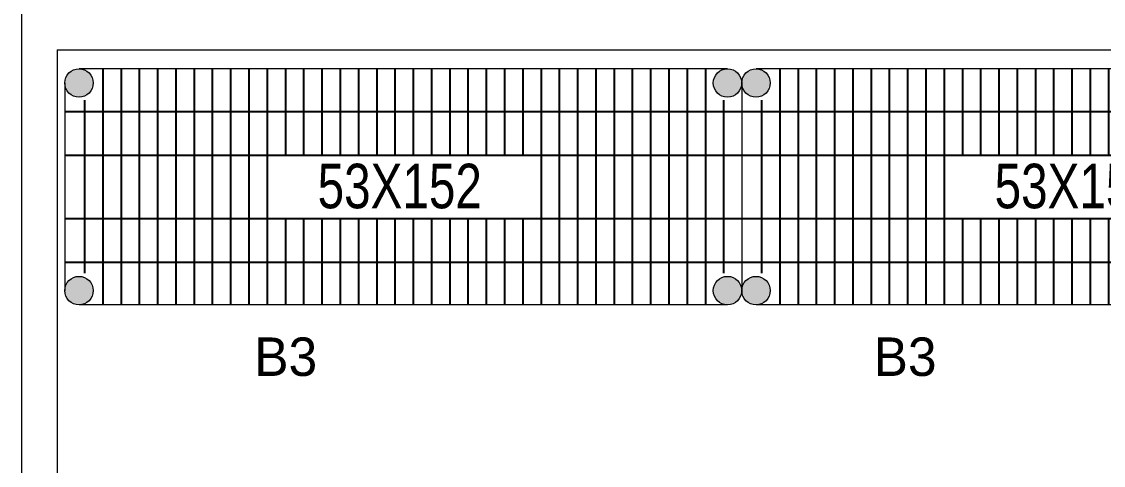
# Model space of a CAD drawing. Header units: centimetres. Extents: x 54005 to 61405, y 90310 to 94744.
# Drawn here: x 57192.4 to 57435.3, y 91561.4 to 91661 of the extents above; entities that cross this region are included whole.
import ezdxf
from ezdxf.enums import TextEntityAlignment as Align

# ---------------------------------------------------------------- set-up
doc = ezdxf.new("R2010")
doc.units = ezdxf.units.CM
doc.header["$LTSCALE"] = 25
doc.layers.get('0').update_dxf_attribs({"lineweight": 0})
doc.layers.add('continious2', color=253, linetype='Continuous', lineweight=25)
doc.layers.add('ÖLCULENDIRME', color=115, linetype='Continuous', lineweight=5)
doc.styles.add('style1', font='turkce.shx', dxfattribs={"height": 100})
doc.styles.add('TAKSİM', font='GOTHIC.TTF', dxfattribs={"height": 20})

# ---------------------------------------------------------------- blocks, each defined once
blk = doc.blocks.new('53x152 tel')
at = {"lineweight": -2}
h = blk.add_hatch(color=256, dxfattribs=at)
h.paths.add_polyline_path([(3.2, 46.6, 1), (-3.2, 46.6, 1)])
h.paths.add_polyline_path([(-3.2, 0, 1), (3.2, 0, 1)])
h = blk.add_hatch(color=256, dxfattribs=at)
h.paths.add_polyline_path([(142.4, 46.6, 1), (148.8, 46.6, 1)])
h.paths.add_polyline_path([(142.4, 0, 1), (148.8, 0, 1)])
for p, q in [((145.6, 49.8), (0, 49.8)), ((-3.2, 46.59), (-3.2, 0)), ((148.8, 46.59), (148.8, 0)), ((145.6, -3.2), (0, -3.2))]:
    blk.add_line(p, q)
for centre in [(0, 46.6), (145.6, 46.6), (0, 0), (145.6, 0)]:
    blk.add_circle(centre, 3.2)
at = {"layer": 'continious2'}
for p, q in [((5.33, 49.8), (5.33, -3.2)), ((9.43, 49.8), (9.43, -3.2)), ((13.53, 49.8), (13.53, -3.2)), ((17.63, 49.8), (17.63, -3.2)), ((21.73, 49.8), (21.73, -3.2)), ((25.83, 49.8), (25.83, -3.2)), ((29.93, 49.8), (29.93, -3.2)), ((34.03, 49.8), (34.03, -3.2)), ((38.13, 49.8), (38.13, -3.2)), ((42.23, 49.8), (42.23, -3.2)), ((46.33, 49.8), (46.33, 30.38)), ((50.43, 49.8), (50.43, 30.38)), ((54.53, 49.8), (54.53, 30.38)), ((58.63, 49.8), (58.63, 30.38)), ((62.73, 49.8), (62.73, 30.38)), ((66.83, 49.8), (66.83, 30.38)), ((70.93, 49.8), (70.93, 30.38)), ((75.03, 49.8), (75.03, 30.38)), ((79.13, 49.8), (79.13, 30.38)), ((83.23, 49.8), (83.23, 30.38)), ((87.33, 49.8), (87.33, 30.38)), ((91.43, 49.8), (91.43, 30.38)), ((95.53, 49.8), (95.53, 30.38)), ((99.63, 49.8), (99.63, 30.38)), ((103.73, 49.8), (103.73, -3.2)), ((107.83, 49.8), (107.83, -3.2)), ((111.93, 49.8), (111.93, -3.2)), ((116.03, 49.8), (116.03, -3.2)), ((120.13, 49.8), (120.13, -3.2)), ((124.23, 49.8), (124.23, -3.2)), ((128.33, 49.8), (128.33, -3.2)), ((132.43, 49.8), (132.43, -3.2)), ((136.53, 49.8), (136.53, -3.2)), ((140.63, 49.8), (140.63, -3.2)), ((1.23, 42.71), (1.23, 3.89)), ((144.73, 42.71), (144.73, 3.89)), ((-3.2, 40.23), (148.8, 40.23)), ((-3.2, 30.38), (148.8, 30.38)), ((-3.2, 16.21), (148.8, 16.21)), ((46.33, 16.21), (46.33, -3.2)), ((50.43, 16.21), (50.43, -3.2)), ((54.53, 16.21), (54.53, -3.2)), ((58.63, 16.21), (58.63, -3.2)), ((62.73, 16.21), (62.73, -3.2)), ((66.83, 16.21), (66.83, -3.2)), ((70.93, 16.21), (70.93, -3.2)), ((75.03, 16.21), (75.03, -3.2)), ((79.13, 16.21), (79.13, -3.2)), ((83.23, 16.21), (83.23, -3.2)), ((87.33, 16.21), (87.33, -3.2)), ((91.43, 16.21), (91.43, -3.2)), ((95.53, 16.21), (95.53, -3.2)), ((99.63, 16.21), (99.63, -3.2)), ((-3.2, 6.37), (148.8, 6.37))]:
    blk.add_line(p, q, dxfattribs=at)
at = {"style": 'style1', "width": 0.8}
blk.add_text('53X152', height=10, dxfattribs=at).set_placement((53.57, 18.48))

msp = doc.modelspace()

# ---------------------------------------------------------------- linework, layer by layer
at = {"layer": 'ÖLCULENDIRME'}
for p, q in [((57192.39, 92454.61), (57192.39, 91209.61)), ((57200.39, 91654.61), (57641.89, 91654.61)), ((57200.39, 91654.61), (57200.39, 91254.61))]:
    msp.add_line(p, q, dxfattribs=at)

# ---------------------------------------------------------------- block references
at = {"lineweight": -2}
for p in [(57205.28, 91600.6), (57357.28, 91600.6)]:
    msp.add_blockref('53x152 tel', p, dxfattribs=at)

# ---------------------------------------------------------------- texts
at = {"style": 'TAKSİM'}
for p in [(57251.69, 91581.45), (57390.75, 91581.45)]:
    msp.add_text('B3', height=8.64, dxfattribs=at).set_placement(p, align=Align.CENTER)

doc.saveas('drawing.dxf')
